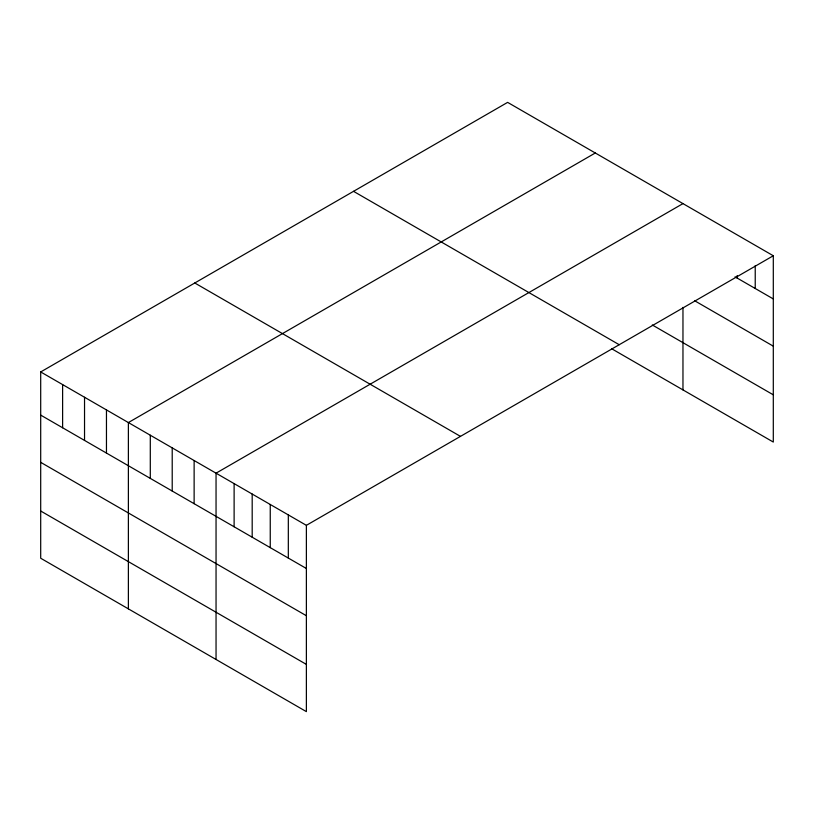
<?xml version="1.0" encoding="UTF-8"?>
<svg xmlns="http://www.w3.org/2000/svg" width="814" height="814" viewBox="0 0 814 814"><rect width="100%" height="100%" fill="white"/><g stroke="black" fill="none" stroke-linecap="round" stroke-linejoin="round"><path stroke-width="1.22" d="M40.7 371.947L306.379 525.335L306.379 711.629L40.7 558.241L40.7 371.947L507.621 102.371L773.3 255.759L773.3 442.053L611.731 348.779M595.288 152.991L128.378 422.568L128.378 608.862M682.966 203.612L216.046 473.178L216.046 659.472M306.379 525.335L773.3 255.759M735.042 276.841L773.3 298.931M694.657 300.753L773.3 346.164M652.279 324.959L773.3 394.821M353.53 191.331L619.22 344.719M194.78 282.987L460.47 436.375M40.7 415.109L306.379 568.498M40.7 462.342L306.379 615.73M40.7 511.009L306.379 664.397M755.229 265.649L755.229 288.502M737.169 275.529L737.169 278.073M682.966 307.387L682.966 389.906M288.319 514.906L288.319 558.068M270.248 504.477L270.248 547.639M252.187 494.047L252.187 537.209M234.117 483.618L234.117 526.78M194.129 460.531L194.129 503.693M172.212 447.873L172.212 491.035M150.295 435.215L150.295 478.388M106.461 409.91L106.461 453.072M84.534 397.252L84.534 440.425M62.617 384.595L62.617 427.767"/></g></svg>
